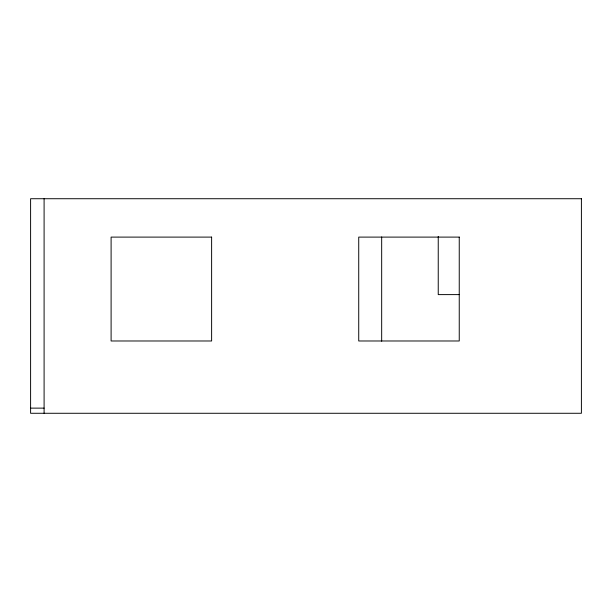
<?xml version="1.0" encoding="UTF-8"?>
<svg xmlns="http://www.w3.org/2000/svg" width="612" height="612" viewBox="0 0 612 612"><rect width="100%" height="100%" fill="white"/><g stroke="black" fill="none" stroke-linecap="round" stroke-linejoin="round"><path stroke-width="0.92" d="M459.138 294.609L438.238 294.609L438.238 236.446M30.6 408.127L44.095 408.127M381.674 236.966L381.674 341.198M44.095 198.724L44.095 413.276M581.4 198.724L30.6 198.724L30.6 413.276L581.4 413.276L581.4 198.724M211.622 237.104L111.101 237.104L111.101 340.983L211.622 340.983L211.622 237.104M459.245 237.104L358.731 237.104L358.731 340.983L459.245 340.983L459.245 237.104"/></g></svg>
